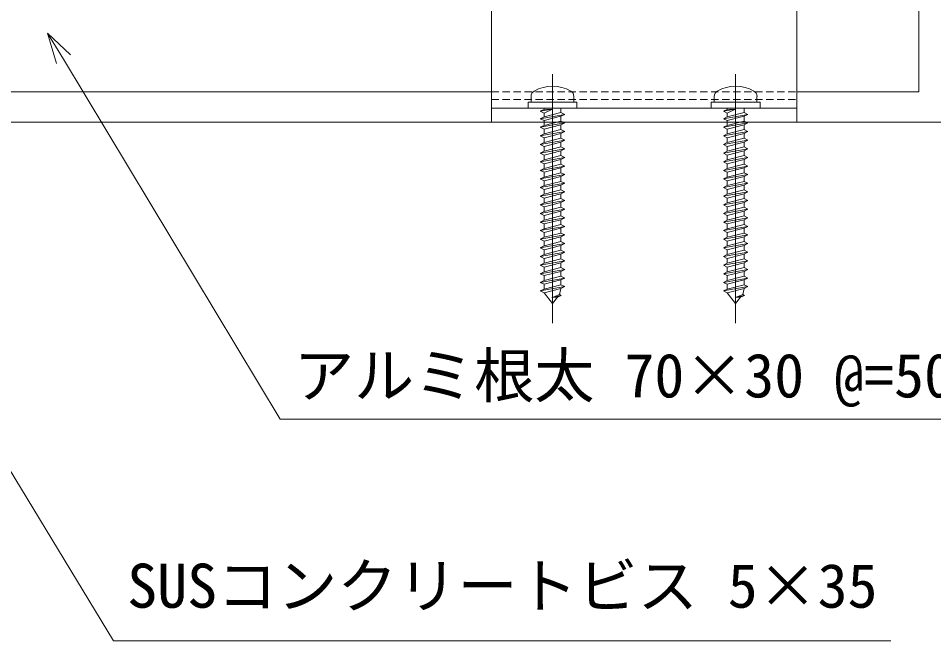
# Model space of a CAD drawing. Units: millimetres on the paper. Extents: x -401 to 401, y -279 to 279.
# Drawn here: x 218.66 to 268.64, y -181.96 to -147.97 of the extents above; entities that cross this region are included whole.
import ezdxf
from ezdxf.enums import TextEntityAlignment as Align

# ---------------------------------------------------------------- set-up
doc = ezdxf.new("R2010")
doc.units = ezdxf.units.MM
doc.linetypes.add('DASHED1', pattern=[1.8, 1.2, -0.6])
for name, color, linetype, lineweight in [('0-2_A-D09-金物_鋼材', 1, 'Continuous', 9), ('0-4_0', 7, 'Continuous', 9), ('0-5_0-A08-芯_他', 4, 'Continuous', 9), ('0-6_A-E01-仕上太線', 4, 'Continuous', 9), ('0-8_A-C05-見え掛り_細線', 1, 'Continuous', 9), ('0-B_A-B03-文字_書込_小', 7, 'Continuous', 9), ('0-F_ｱﾙﾐ', 4, 'DASHED1', 9)]:
    doc.layers.add(name, color=color, linetype=linetype, lineweight=lineweight)
doc.styles.add('ＭＳ ゴシック', font='')
doc.styles.get('ＭＳ ゴシック').set_extended_font_data('MS Gothic')

# ---------------------------------------------------------------- blocks, each defined once
blk = doc.blocks.new('_Open30')
at = {"layer": '0-4_0'}
blk.add_line((0, 0), (-1, 0), dxfattribs=at)
blk.add_lwpolyline([(-1, 0.2679), (0, 0), (-1, -0.2679)], dxfattribs=at)
blk = doc.blocks.new('A$C7B33427C')
at = {"layer": '0-2_A-D09-金物_鋼材'}
for p, q in [((-3.501, 1), (-3.501, 1.93)), ((3.5, 1), (3.5, 1.93)), ((4, 1), (-4, 1)), ((-4, 0), (-4, 1)), ((4, 0), (-4, 0)), ((-3.501, 1), (3.5, 1)), ((-1.373, 0), (-1.373, -0.195)), ((1.372, 0), (1.372, -0.699)), ((4, 1), (4, 0)), ((-0.001, -0.16), (-2.001, -0.513)), ((-2.001, -0.513), (-1.373, -0.195)), ((-2.001, -0.513), (-1.373, -0.83)), ((-2.001, -1.724), (1.999, -1.018)), ((-2.001, -1.724), (-1.373, -1.406)), ((-1.373, -0.195), (-0.001, -0.16)), ((-1.373, -0.83), (-0.001, -0.16)), ((-1.373, -1.406), (1.372, -0.699)), ((-1.373, -0.83), (-1.373, -1.227)), ((-1.373, -1.227), (-1.373, -1.406)), ((-1.373, -2.041), (1.372, -1.335)), ((1.372, -0.699), (1.999, -1.018)), ((1.372, -1.335), (1.999, -1.018)), ((1.372, -2.111), (1.372, -1.335)), ((-2.001, -1.724), (-1.373, -2.041)), ((-2.001, -3.135), (1.999, -2.429)), ((-2.001, -3.135), (-1.372, -2.816)), ((-1.373, -2.041), (-1.372, -2.816)), ((-1.373, -3.452), (1.372, -2.747)), ((-1.372, -2.816), (1.372, -2.111)), ((1.372, -2.111), (1.999, -2.429)), ((1.999, -2.429), (1.372, -2.747)), ((1.372, -3.522), (1.372, -2.747)), ((-2.001, -3.135), (-1.373, -3.452)), ((-2.001, -4.546), (1.999, -3.84)), ((-2.001, -4.546), (-1.373, -4.227)), ((-1.373, -3.452), (-1.373, -4.227)), ((-1.373, -4.227), (1.372, -3.522)), ((-1.373, -4.863), (1.372, -4.158)), ((1.372, -3.522), (1.999, -3.84)), ((1.999, -3.84), (1.372, -4.158)), ((1.372, -4.933), (1.372, -4.158)), ((-2.001, -4.546), (-1.373, -4.863)), ((-2.001, -5.956), (1.999, -5.25)), ((-2.001, -5.956), (-1.373, -5.638)), ((-2.001, -5.956), (-1.373, -6.274)), ((-1.373, -4.863), (-1.373, -5.638)), ((-1.373, -5.638), (1.372, -4.933)), ((-1.373, -6.274), (1.372, -5.569)), ((1.372, -4.933), (1.999, -5.25)), ((1.999, -5.25), (1.372, -5.569)), ((1.372, -5.569), (1.372, -6.344)), ((-2.001, -7.367), (1.999, -6.663)), ((-2.001, -7.367), (-1.373, -7.05)), ((-2.001, -7.367), (-1.373, -7.686)), ((-1.373, -6.274), (-1.373, -7.05)), ((-1.373, -7.05), (1.372, -6.344)), ((-1.373, -7.686), (1.372, -6.98)), ((1.372, -6.344), (1.999, -6.663)), ((1.999, -6.663), (1.372, -6.98)), ((1.372, -6.98), (1.372, -7.755)), ((-2.001, -8.778), (1.999, -8.074)), ((-2.001, -8.778), (-1.373, -8.461)), ((-2.001, -8.778), (-1.373, -9.097)), ((-1.373, -7.686), (-1.373, -8.461)), ((-1.373, -8.461), (1.372, -7.755)), ((-1.373, -9.097), (1.372, -8.391)), ((1.372, -7.755), (1.999, -8.074)), ((1.999, -8.074), (1.372, -8.391)), ((1.372, -8.391), (1.372, -9.166)), ((-2.001, -10.189), (1.999, -9.485)), ((-2.001, -10.189), (-1.373, -9.872)), ((-2.001, -10.189), (-1.372, -10.508)), ((-1.373, -9.097), (-1.373, -9.872)), ((-1.373, -9.872), (1.372, -9.166)), ((-1.372, -10.508), (1.372, -9.802)), ((1.372, -9.166), (1.999, -9.485)), ((1.999, -9.485), (1.372, -9.802)), ((1.372, -9.802), (1.372, -10.577)), ((-2.001, -11.6), (1.999, -10.896)), ((-2.001, -11.6), (-1.373, -11.283)), ((-2.001, -11.6), (-1.372, -11.919)), ((-1.372, -10.508), (-1.373, -11.283)), ((-1.373, -11.283), (1.372, -10.577)), ((-1.372, -11.919), (1.372, -11.213)), ((-1.372, -11.919), (-1.372, -12.694)), ((-1.372, -12.694), (1.372, -11.989)), ((1.372, -10.577), (1.999, -10.896)), ((1.999, -10.896), (1.372, -11.213)), ((1.372, -11.213), (1.372, -11.989)), ((1.372, -11.989), (1.999, -12.307)), ((-2.001, -13.011), (1.999, -12.307)), ((-2.001, -13.011), (-1.372, -12.694)), ((-2.001, -13.011), (-1.373, -13.33)), ((-1.373, -13.33), (1.372, -12.625)), ((-1.373, -13.33), (-1.373, -14.105)), ((-1.373, -14.105), (1.372, -13.4)), ((1.999, -12.307), (1.372, -12.625)), ((1.372, -12.625), (1.372, -13.4)), ((1.372, -13.4), (1.999, -13.718)), ((-2.001, -14.423), (1.999, -13.718)), ((-2.001, -14.423), (-1.373, -14.105)), ((-2.001, -14.423), (-1.373, -14.741)), ((-1.373, -14.741), (1.372, -14.036)), ((-1.373, -14.741), (-1.373, -15.516)), ((-1.373, -15.516), (1.372, -14.811)), ((1.999, -13.718), (1.372, -14.036)), ((1.372, -14.036), (1.372, -14.811)), ((1.372, -14.811), (1.999, -15.129)), ((-2.001, -15.834), (1.999, -15.129)), ((-2.001, -15.834), (-1.373, -15.516)), ((-2.001, -15.834), (-1.373, -16.152)), ((-1.373, -16.152), (1.372, -15.447)), ((-1.373, -16.152), (-1.372, -16.928)), ((-1.372, -16.928), (1.372, -16.222)), ((1.999, -15.129), (1.372, -15.447)), ((1.372, -15.447), (1.372, -16.222)), ((1.372, -16.222), (1.999, -16.541)), ((-2.001, -17.245), (1.999, -16.541)), ((-2.001, -17.245), (-1.372, -16.928)), ((-2.001, -17.245), (-1.373, -17.563)), ((-2.001, -18.656), (1.999, -17.952)), ((-1.373, -17.563), (1.372, -16.858)), ((-1.373, -17.563), (-1.372, -18.339)), ((-1.372, -18.339), (1.372, -17.633)), ((1.999, -16.541), (1.372, -16.858)), ((1.372, -16.858), (1.372, -17.633)), ((1.372, -17.633), (1.999, -17.952)), ((1.999, -17.952), (1.372, -18.269)), ((-2.001, -18.656), (-1.372, -18.339)), ((-2.001, -20.067), (1.999, -19.363)), ((-1.372, -18.975), (1.372, -18.269)), ((-1.372, -19.75), (1.372, -19.044)), ((1.372, -18.269), (1.372, -19.044)), ((1.372, -19.044), (1.999, -19.363)), ((1.999, -19.363), (1.372, -19.68)), ((-2.001, -20.067), (-1.372, -19.75)), ((-2.001, -20.067), (-1.373, -20.386)), ((-2.001, -21.478), (1.999, -20.774)), ((-1.373, -20.386), (1.372, -19.68)), ((-1.373, -20.386), (-1.373, -21.161)), ((-1.373, -21.161), (1.372, -20.455)), ((1.372, -19.68), (1.372, -20.455)), ((1.372, -20.455), (1.999, -20.774)), ((1.999, -20.774), (1.372, -21.091)), ((-2.001, -21.478), (-1.373, -21.161)), ((-2.001, -21.478), (-1.373, -21.797)), ((-2.001, -22.889), (1.999, -22.185)), ((-1.373, -21.797), (1.372, -21.091)), ((-1.373, -21.797), (-1.373, -22.572)), ((-1.373, -22.572), (1.372, -21.866)), ((1.372, -21.091), (1.372, -21.866)), ((1.372, -21.866), (1.999, -22.185)), ((1.999, -22.185), (1.372, -22.502)), ((-2.001, -22.889), (-1.373, -22.572)), ((-2.001, -22.889), (-1.373, -23.208)), ((-2.001, -24.301), (1.999, -23.596)), ((-2.001, -24.301), (-1.372, -23.983)), ((-1.373, -23.208), (1.372, -22.502)), ((-1.373, -23.208), (-1.372, -23.983)), ((-1.373, -24.619), (1.372, -23.914)), ((-1.372, -23.983), (1.372, -23.278)), ((1.372, -22.502), (1.372, -23.278)), ((1.372, -23.278), (1.999, -23.596)), ((1.999, -23.596), (1.372, -23.914)), ((1.372, -23.914), (1.372, -24.689)), ((-2.001, -24.301), (-1.373, -24.619)), ((-2.001, -25.712), (1.999, -25.007)), ((-1.373, -24.619), (-1.372, -25.394)), ((-1.372, -26.03), (1.372, -25.325)), ((1.372, -24.689), (1.999, -25.007)), ((1.999, -25.007), (1.372, -25.325)), ((1.372, -25.325), (1.372, -26.1)), ((-2.001, -25.712), (-1.372, -26.03)), ((-2.001, -27.123), (1.999, -26.418)), ((-2.001, -27.123), (-1.372, -26.805)), ((-1.372, -26.03), (-1.372, -26.805)), ((-1.372, -26.805), (1.372, -26.1)), ((-1.372, -27.441), (1.372, -26.736)), ((1.372, -26.1), (1.999, -26.418)), ((1.999, -26.418), (1.372, -26.736)), ((1.372, -26.736), (1.372, -27.511)), ((-2.001, -27.123), (-1.372, -27.441)), ((-2.001, -28.534), (1.999, -27.83)), ((-2.001, -28.534), (-1.373, -28.217)), ((-1.372, -27.441), (-1.373, -28.217)), ((-1.373, -28.217), (1.372, -27.511)), ((-1.372, -28.853), (1.372, -28.147)), ((1.372, -27.511), (1.999, -27.83)), ((1.999, -27.83), (1.372, -28.147)), ((1.372, -28.147), (1.372, -28.922)), ((-2.001, -28.534), (-1.372, -28.853)), ((-2.001, -29.945), (1.999, -29.241)), ((-2.001, -29.945), (-1.373, -29.628)), ((-2.001, -29.945), (-1.372, -30.264)), ((-1.372, -28.853), (-1.373, -29.628)), ((-1.373, -29.628), (1.372, -28.922)), ((-1.372, -30.264), (1.372, -29.558)), ((1.161, -30.529), (1.372, -29.558)), ((1.372, -28.922), (1.999, -29.241)), ((1.999, -29.241), (1.372, -29.558)), ((-0.001, -32), (-1.372, -30.264)), ((1.43, -30.665), (-0.08, -31.035)), ((-0.001, -32), (0.803, -30.983)), ((1.161, -30.529), (0, -31.003)), ((0.803, -30.983), (0, -31.003)), ((0.803, -30.983), (1.43, -30.665)), ((1.161, -30.529), (1.43, -30.665))]:
    blk.add_line(p, q, dxfattribs=at)
for points in [[(-2.001, -18.656), (-1.372, -18.975), (-1.372, -19.75)], [(-2.001, -25.712), (-1.372, -25.394), (1.372, -24.689)]]:
    blk.add_lwpolyline(points, dxfattribs=at)
for centre, radius, start, end in [((-0.001, -2.4), 6, 60, 119.99997), ((-2.499, 1.93), 1, 119.99997, 179.99998), ((2.501, 1.93), 1, 0, 60)]:
    blk.add_arc(centre, radius, start, end, dxfattribs=at)
at = {"layer": '0-5_0-A08-芯_他'}
blk.add_line((-0.001, -35.22), (-0.001, 5.582), dxfattribs=at)
blk = doc.blocks.new('AC-1-b')
at = {"layer": '0-4_0'}
for p, q in [((-14.652, 32.25), (-15.348, 32.25)), ((14.652, 32.25), (15.348, 32.25)), ((-17.25, 30.348), (-17.25, 29.652)), ((-15.648, 30.487), (-15.488, 30.648)), ((-14.512, 30.648), (-14.352, 30.487)), ((-12.75, 30.348), (-12.75, 29.652)), ((12.75, 30.348), (12.75, 29.652)), ((14.512, 30.648), (14.352, 30.487)), ((15.648, 30.487), (15.488, 30.648)), ((17.25, 30.348), (17.25, 29.652)), ((-15.488, 29.352), (-15.648, 29.513)), ((-14.352, 29.513), (-14.512, 29.352)), ((14.352, 29.513), (14.512, 29.352)), ((15.488, 29.352), (15.648, 29.513)), ((-14.652, 27.75), (-15.348, 27.75)), ((14.652, 27.75), (15.348, 27.75)), ((-25, 2.3), (25, 2.3))]:
    blk.add_line(p, q, dxfattribs=at)
at = {"layer": '0-4_0', "color": 4, "linetype": 'DASHED1'}
blk.add_line((-25, 3.7), (25, 3.7), dxfattribs=at)
at = {"layer": '0-4_0'}
blk.add_lwpolyline([(-25, 0), (25, 0), (25, 34), (-25, 34)], close=True, dxfattribs=at)
for centre in [(-15, 30), (15, 30)]:
    blk.add_circle(centre, 3.5, dxfattribs=at)
for centre, start, end in [((1.248, 30), 172.27975, 177.78308), ((-31.248, 30), 2.21692, 7.72025), ((31.248, 30), 172.27975, 177.78308), ((-1.248, 30), 2.21692, 7.72025), ((-15, 13.752), 92.21692, 97.72025), ((-15, 13.752), 82.27975, 87.78308), ((15, 13.752), 92.21692, 97.72025), ((15, 13.752), 82.27975, 87.78308), ((-15, 46.248), 262.27975, 267.78308), ((1.248, 30), 182.21692, 187.72025), ((-31.248, 30), 352.27975, 357.78308), ((-15, 46.248), 272.21692, 277.72025), ((15, 46.248), 262.27975, 267.78308), ((31.248, 30), 182.21692, 187.72025), ((-1.248, 30), 352.27975, 357.78308), ((15, 46.248), 272.21692, 277.72025)]:
    blk.add_arc(centre, 16.748, start, end, dxfattribs=at)
blk = doc.blocks.new('222222')
at = {"layer": '0-6_A-E01-仕上太線'}
blk.add_line((60, -63), (355.096, -63), dxfattribs=at)
at = {"layer": '0-8_A-C05-見え掛り_細線'}
for p, q in [((295, -28), (295, -58)), ((120, -58), (225, -58)), ((275, -58), (295, -58))]:
    blk.add_line(p, q, dxfattribs=at)
at = {"layer": '0-F_ｱﾙﾐ'}
blk.add_line((225, -58), (275, -58), dxfattribs=at)
at = {"layer": '0-2_A-D09-金物_鋼材'}
for name, p in [('AC-1-b', (250, -62.996)), ('A$C7B33427C', (235, -60.696)), ('A$C7B33427C', (265, -60.696))]:
    blk.add_blockref(name, p, dxfattribs=at)

msp = doc.modelspace()

# ---------------------------------------------------------------- linework, layer by layer
at = {"layer": '0-6_A-E01-仕上太線'}
msp.add_line((189.494, -153.644), (287.86, -153.644), dxfattribs=at)
at = {"layer": '0-B_A-B03-文字_書込_小'}
for points in [[(221.12, -150.202), (232.962, -169.859), (286.815, -169.859)], [(209.395, -158.141), (223.856, -181.955), (266.308, -181.955)]]:
    msp.add_lwpolyline(points, dxfattribs=at)

# ---------------------------------------------------------------- block references
at = {"layer": '0-4_0', "xscale": 0.3333333, "yscale": 0.3333333}
msp.add_blockref('222222', (169.494, -132.644), dxfattribs=at)
at = {"layer": '0-B_A-B03-文字_書込_小', "xscale": 1.666667, "yscale": 1.666667, "rotation": 121.06604}
msp.add_blockref('_Open30', (220.26, -148.775), dxfattribs=at)

# ---------------------------------------------------------------- texts
at = {"layer": '0-B_A-B03-文字_書込_小', "style": 'ＭＳ ゴシック'}
for s, p in [('アルミ根太 70×30 @=500\u3000シルバー', (233.714, -169.395)), ('SUSコンクリートビス 5×35', (224.608, -180.876))]:
    msp.add_text(s, height=2.405, dxfattribs=at).set_placement(p, align=Align.BOTTOM_LEFT)

doc.saveas('drawing.dxf')
